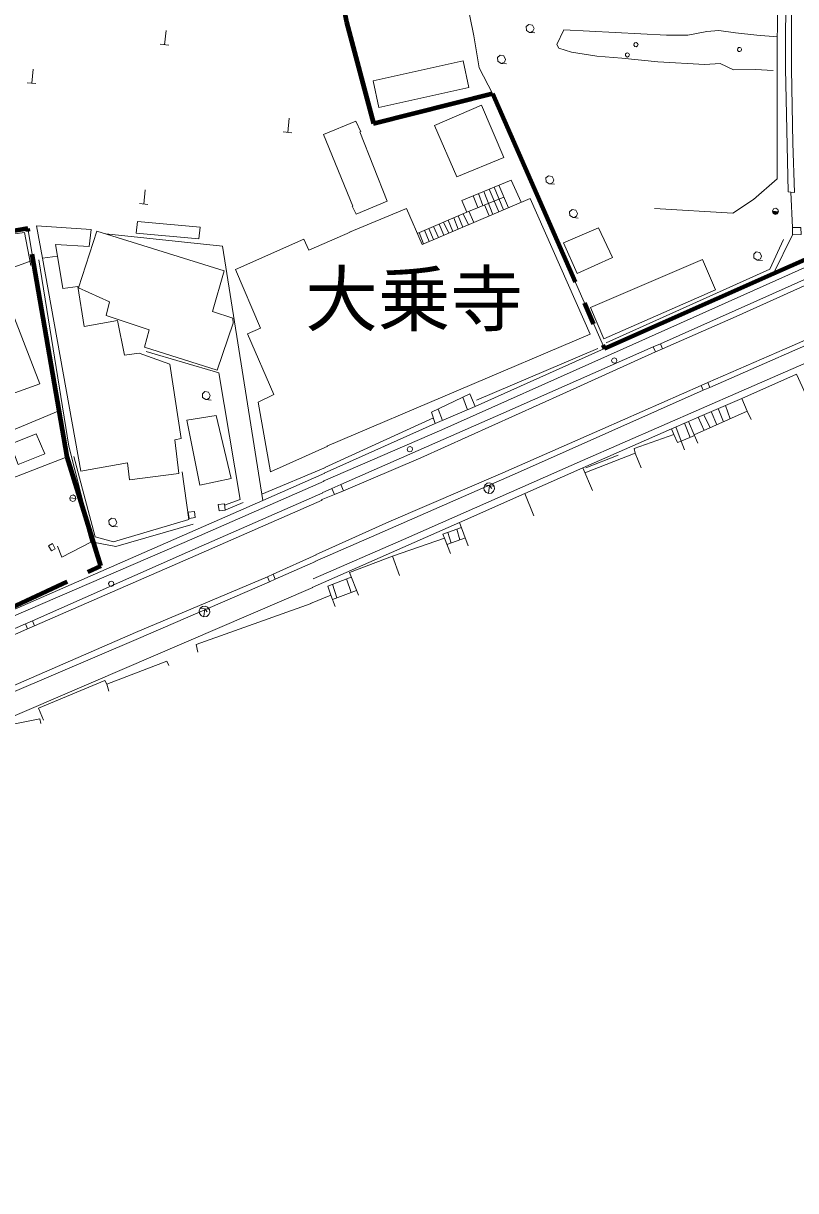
# Model space of a CAD drawing. Units: millimetres, scale not verified. Extents: x -594000 to 594000, y -420000 to 420000.
# Drawn here: x -105964 to -38382, y -270022 to -167894 of the extents above; entities that cross this region are included whole.
import ezdxf
from ezdxf.enums import TextEntityAlignment as Align

# ---------------------------------------------------------------- set-up
doc = ezdxf.new("R2010")
doc.units = ezdxf.units.MM
doc.header["$LTSCALE"] = 2000
doc.linetypes.add('CHAIN2', pattern=[12, 9, -1, 1, -1])
for name, color, linetype, lineweight in [('0-0_0', 4, 'Continuous', 18), ('0-1_1', 4, 'Continuous', 18), ('0-2_2', 4, 'Continuous', 18), ('0-6_6', 2, 'Continuous', 40), ('0-B_11', 4, 'Continuous', 18), ('1-0_0', 4, 'Continuous', 18), ('1-3_3', 6, 'Continuous', 50), ('1-4_4', 4, 'Continuous', 18), ('1-5_5', 4, 'Continuous', 18), ('1-6_6', 4, 'Continuous', 18), ('1-7_7', 4, 'Continuous', 18), ('1-D_13', 4, 'Continuous', 18)]:
    doc.layers.add(name, color=color, linetype=linetype, lineweight=lineweight)
doc.styles.add('ＭＳ 明朝', font='')
doc.styles.get('ＭＳ 明朝').set_extended_font_data('MS Mincho')

msp = doc.modelspace()

# ---------------------------------------------------------------- linework, layer by layer
at = {"layer": '0-0_0'}
for p, q in [((-61968, -168178), (-61743, -167990)), ((-61947, -168510), (-61968, -168178)), ((-61668, -168697), (-61947, -168510)), ((-61743, -167990), (-61419, -168047)), ((-61419, -168047), (-61270, -168345)), ((-61270, -168345), (-61373, -168579)), ((-93476, -168533), (-93605, -169766)), ((-61522, -168657), (-61668, -168697)), ((-61209, -168737), (-61668, -168697)), ((-61373, -168579), (-61522, -168657)), ((-93994, -169725), (-93246, -169804)), ((-53271, -170576), (-53192, -170497)), ((-53192, -170497), (-53088, -170477)), ((-53088, -170477), (-52990, -170527)), ((-52990, -170527), (-52924, -170643)), ((-52528, -169802), (-52522, -169669)), ((-52446, -169920), (-52528, -169802)), ((-52522, -169669), (-52443, -169591)), ((-52338, -169940), (-52446, -169920)), ((-52443, -169591), (-52339, -169571)), ((-52339, -169571), (-52241, -169620)), ((-52222, -169873), (-52338, -169940)), ((-52241, -169620), (-52175, -169737)), ((-52175, -169737), (-52222, -169873)), ((-43462, -170228), (-43456, -170095)), ((-43380, -170346), (-43462, -170228)), ((-43456, -170095), (-43377, -170017)), ((-43272, -170366), (-43380, -170346)), ((-43377, -170017), (-43272, -169997)), ((-43272, -169997), (-43175, -170046)), ((-43156, -170299), (-43272, -170366)), ((-43175, -170046), (-43109, -170163)), ((-43109, -170163), (-43156, -170299)), ((-64458, -170878), (-64233, -170689)), ((-64437, -171210), (-64458, -170878)), ((-64158, -171396), (-64437, -171210)), ((-64233, -170689), (-63909, -170747)), ((-64012, -171356), (-64158, -171396)), ((-63699, -171436), (-64158, -171396)), ((-63863, -171278), (-64012, -171356)), ((-63909, -170747), (-63760, -171045)), ((-63760, -171045), (-63863, -171278)), ((-53277, -170709), (-53271, -170576)), ((-53195, -170827), (-53277, -170709)), ((-53087, -170846), (-53195, -170827)), ((-52971, -170780), (-53087, -170846)), ((-52924, -170643), (-52971, -170780)), ((-105099, -171897), (-105228, -173131)), ((-105617, -173090), (-104869, -173168)), ((-82705, -176197), (-82834, -177430)), ((-83223, -177389), (-82475, -177468)), ((-60239, -181420), (-60015, -181231)), ((-60219, -181752), (-60239, -181420)), ((-59940, -181938), (-60219, -181752)), ((-60015, -181231), (-59691, -181288)), ((-59691, -181288), (-59542, -181586)), ((-59542, -181586), (-59645, -181820)), ((-95294, -182474), (-95423, -183707)), ((-59794, -181898), (-59940, -181938)), ((-59481, -181978), (-59940, -181938)), ((-59645, -181820), (-59794, -181898)), ((-95812, -183667), (-95064, -183745)), ((-58159, -184376), (-57934, -184188)), ((-58139, -184708), (-58159, -184376)), ((-57860, -184894), (-58139, -184708)), ((-57934, -184188), (-57610, -184245)), ((-57565, -184777), (-57714, -184854)), ((-57610, -184245), (-57462, -184543)), ((-57462, -184543), (-57565, -184777)), ((-40414, -184330), (-39878, -184381)), ((-40350, -184525), (-40414, -184330)), ((-40396, -184379), (-39906, -184431)), ((-40381, -184418), (-39923, -184461)), ((-40362, -184462), (-39946, -184502)), ((-40357, -184501), (-39974, -184536)), ((-40171, -184619), (-40350, -184525)), ((-40318, -184538), (-40015, -184570)), ((-40265, -184567), (-40088, -184590)), ((-39981, -184563), (-40171, -184619)), ((-39878, -184381), (-39981, -184563)), ((-57714, -184854), (-57860, -184894)), ((-57400, -184935), (-57860, -184894)), ((-42055, -188088), (-41830, -187899)), ((-41830, -187899), (-41506, -187957)), ((-42034, -188420), (-42055, -188088)), ((-41755, -188606), (-42034, -188420)), ((-41609, -188566), (-41755, -188606)), ((-41296, -188646), (-41755, -188606)), ((-41460, -188488), (-41609, -188566)), ((-41506, -187957), (-41358, -188255)), ((-41358, -188255), (-41460, -188488)), ((-54490, -197379), (-54407, -197215)), ((-54434, -197550), (-54490, -197379)), ((-54278, -197637), (-54434, -197550)), ((-54407, -197215), (-54224, -197164)), ((-54108, -197588), (-54278, -197637)), ((-54224, -197164), (-54068, -197250)), ((-54021, -197432), (-54108, -197588)), ((-54068, -197250), (-54021, -197432)), ((-90299, -200297), (-90074, -200108)), ((-90074, -200108), (-89751, -200166)), ((-89751, -200166), (-89602, -200464)), ((-90279, -200629), (-90299, -200297)), ((-90000, -200815), (-90279, -200629)), ((-89854, -200775), (-90000, -200815)), ((-89541, -200855), (-90000, -200815)), ((-89705, -200697), (-89854, -200775)), ((-89602, -200464), (-89705, -200697)), ((-72369, -205140), (-72286, -204975)), ((-72313, -205310), (-72369, -205140)), ((-72286, -204975), (-72103, -204924)), ((-72103, -204924), (-71948, -205011)), ((-71900, -205193), (-71987, -205349)), ((-71948, -205011), (-71900, -205193)), ((-72157, -205397), (-72313, -205310)), ((-71987, -205349), (-72157, -205397)), ((-65668, -208522), (-65589, -208295)), ((-65511, -208303), (-64851, -208372)), ((-65177, -208338), (-65246, -208990)), ((-65144, -208097), (-64926, -208191)), ((-64926, -208191), (-64767, -208396)), ((-65636, -208737), (-65668, -208522)), ((-65469, -208951), (-65636, -208737)), ((-65243, -209038), (-65469, -208951)), ((-65003, -209000), (-65243, -209038)), ((-65179, -208353), (-64961, -208596)), ((-64813, -208832), (-65003, -209000)), ((-64735, -208620), (-64813, -208832)), ((-64767, -208396), (-64735, -208620)), ((-101882, -209416), (-101385, -209468)), ((-98487, -211389), (-98262, -211200)), ((-98466, -211721), (-98487, -211389)), ((-98262, -211200), (-97938, -211257)), ((-97938, -211257), (-97789, -211556)), ((-98187, -211907), (-98466, -211721)), ((-98041, -211867), (-98187, -211907)), ((-97728, -211947), (-98187, -211907)), ((-97892, -211789), (-98041, -211867)), ((-97789, -211556), (-97892, -211789)), ((-98502, -216908), (-98418, -216743)), ((-98445, -217078), (-98502, -216908)), ((-98289, -217165), (-98445, -217078)), ((-98418, -216743), (-98236, -216692)), ((-98119, -217117), (-98289, -217165)), ((-98236, -216692), (-98080, -216779)), ((-98033, -216961), (-98119, -217117)), ((-98080, -216779), (-98033, -216961)), ((-90583, -219298), (-90504, -219071)), ((-90550, -219514), (-90583, -219298)), ((-90384, -219727), (-90550, -219514)), ((-90426, -219079), (-89766, -219149)), ((-90092, -219115), (-90161, -219767)), ((-90094, -219130), (-89876, -219373)), ((-90059, -218874), (-89841, -218968)), ((-89841, -218968), (-89682, -219173)), ((-89650, -219396), (-89728, -219608)), ((-89682, -219173), (-89650, -219396)), ((-90158, -219815), (-90384, -219727)), ((-89918, -219776), (-90158, -219815)), ((-89728, -219608), (-89918, -219776))]:
    msp.add_line(p, q, dxfattribs=at)
at = {"layer": '0-0_0', "color": 1, "linetype": 'CHAIN2', "lineweight": 80}
for points in [[(-234421, -255371), (-209689, -265138), (-189536, -255827), (-118453, -224327), (-99184, -215348), (-102119, -205820), (-105585, -185856), (-110310, -186661), (-136252, -133363), (-131041, -129601), (-133867, -120018), (-117935, -108008), (-93939, -106778), (-85065, -130820), (-77694, -167799), (-75328, -176656)], [(-55107, -196351), (-40330, -189772), (-24298, -182733), (-3025, -173095), (15542, -166244), (66736, -164091), (66131, -139928)], [(-75328, -176656), (-64898, -174031), (-55107, -196351)]]:
    msp.add_lwpolyline(points, dxfattribs=at)
at = {"layer": '0-0_0'}
for points in [[(-40414, -184330), (-40318, -184137), (-40119, -184073)], [(-40119, -184073), (-39944, -184167), (-39878, -184381)], [(-65589, -208295), (-65382, -208127), (-65144, -208097)], [(-90504, -219071), (-90297, -218904), (-90059, -218874)]]:
    msp.add_lwpolyline(points, dxfattribs=at)
for points in [[(-101882, -209416), (-101811, -209224), (-101602, -209147), (-101415, -209265), (-101385, -209468), (-101456, -209661), (-101664, -209738), (-101852, -209619)], [(-88367, -209931), (-88293, -210472), (-88834, -210545), (-88908, -210004)], [(-90989, -210593), (-90915, -211134), (-91456, -211208), (-91530, -210667)]]:
    msp.add_lwpolyline(points, close=True, dxfattribs=at)
at = {"layer": '0-1_1'}
for p, q in [((-66421, -201418), (-55107, -196351)), ((-43096, -200709), (-44533, -201320)), ((-46961, -202375), (-47768, -202741)), ((-49244, -203372), (-57008, -206788)), ((-67787, -211575), (-80697, -217260))]:
    msp.add_line(p, q, dxfattribs=at)
for points in [[(-39281, -171840), (-39194, -147809), (-39096, -121661), (-39099, -102388), (-39037, -85106), (-39053, -71875), (-38958, -52159), (-39009, -45055), (-52578, -34476), (-61489, -34508)], [(-39281, -171840), (-39034, -182627), (-38813, -182676), (-38657, -185746)], [(-79826, -208972), (-78968, -208600), (-78188, -208245), (-63929, -201978), (-50855, -196197), (-50222, -195926), (-38780, -190823), (-24583, -184435), (-23791, -184094), (-13510, -179380), (-4597, -175485)], [(-40330, -189772), (-24298, -182733), (-23344, -182283), (-19461, -180568), (-18558, -180126), (-7705, -175159)], [(-17970, -189653), (-18204, -189150), (-18657, -188686), (-19169, -188417), (-19665, -188351), (-20113, -188427), (-20770, -188683), (-21449, -189036), (-45883, -199741), (-46475, -199978), (-62461, -207101), (-75028, -212610), (-80458, -214986)], [(-250509, -247610), (-250249, -248128), (-246394, -252986), (-240010, -261016), (-239530, -261583), (-219438, -269201), (-217150, -270022), (-187879, -256908), (-187325, -256666), (-172893, -250176), (-159975, -244466), (-159395, -244214), (-144513, -237520), (-132916, -232399), (-132351, -232171), (-118006, -225797), (-105780, -220429), (-105162, -220181), (-91596, -214164), (-79760, -208976)], [(-242989, -245006), (-234630, -255484), (-209883, -264841), (-190958, -256430), (-189536, -255827), (-176494, -250005), (-152458, -239287), (-128733, -228775), (-108673, -219983), (-85004, -209642)], [(-80392, -214990), (-83928, -216515), (-84418, -216752), (-95897, -221709), (-110794, -228073), (-111348, -228316), (-112881, -229019), (-113391, -229316), (-113688, -229749), (-113813, -230214), (-113924, -230541), (-113933, -230980), (-113826, -231507)], [(-80631, -217263), (-113826, -231507), (-113642, -232050)]]:
    msp.add_lwpolyline(points, dxfattribs=at)
at = {"layer": '0-2_2'}
for p, q in [((-79891, -209593), (-78748, -209127)), ((-80329, -214393), (-84107, -216081))]:
    msp.add_line(p, q, dxfattribs=at)
for points in [[(-38747, -171896), (-38768, -154099), (-38719, -133386), (-38708, -112795), (-38621, -93142), (-38597, -75629), (-38525, -57193), (-38448, -44863), (-51762, -34488), (-52578, -34476)], [(-38813, -182676), (-38488, -182686), (-38636, -178372), (-38747, -171896)], [(-79717, -207941), (-69357, -203449), (-54838, -196983), (-40973, -190761), (-24151, -183239)], [(-50030, -196362), (-43601, -193541), (-31414, -188067), (-24403, -184857)], [(-21676, -188585), (-28446, -191644), (-39372, -196401), (-46076, -199317)], [(-18204, -189150), (-27170, -193102), (-43140, -200064), (-57038, -206145), (-72687, -213053), (-80616, -216489)], [(-50855, -196197), (-50652, -196646), (-50030, -196362), (-50222, -195926)], [(-77946, -208800), (-71194, -205901), (-58769, -200314), (-50652, -196646)], [(-46656, -199569), (-55255, -203385), (-64007, -207222), (-73991, -211516), (-80395, -214389)], [(-46475, -199978), (-46656, -199569), (-46076, -199317), (-45883, -199741)], [(-189319, -256360), (-177041, -250877), (-163349, -244748), (-141814, -235320), (-126123, -228349), (-106838, -219751), (-91025, -212931), (-79651, -207945)], [(-78968, -208600), (-78748, -209127), (-77946, -208800), (-78188, -208245)], [(-104993, -220601), (-91334, -214645), (-79825, -209597)], [(-84611, -216316), (-96142, -221180), (-110974, -227640)], [(-84418, -216752), (-84611, -216316), (-84107, -216081), (-83928, -216515)], [(-105162, -220181), (-104993, -220601), (-105599, -220863), (-105780, -220429)], [(-132122, -232735), (-117795, -226297), (-105599, -220863)]]:
    msp.add_lwpolyline(points, dxfattribs=at)
at = {"layer": '0-B_11'}
for p, q in [((-71192, -146353), (-66539, -168975)), ((-39914, -150671), (-39998, -171764)), ((-76082, -173986), (-77694, -167799)), ((-66539, -168975), (-66083, -171784)), ((-66083, -171784), (-64898, -174031)), ((-75328, -176656), (-76148, -173982)), ((-64898, -174031), (-75328, -176656)), ((-55107, -196351), (-64898, -174031)), ((-98745, -186318), (-88550, -187375)), ((-85004, -209642), (-88550, -187375)), ((-79646, -207258), (-69914, -202911)), ((-70062, -202417), (-79593, -206760)), ((-56743, -206780), (-53921, -205679)), ((-85093, -209087), (-79527, -206764)), ((-79580, -207262), (-85004, -209642)), ((-86714, -209821), (-88252, -210448))]:
    msp.add_line(p, q, dxfattribs=at)
for points in [[(-122000, -163143), (-110566, -186823), (-105870, -186199), (-105311, -189085)], [(-39998, -171764), (-39994, -181504), (-42080, -183295), (-43889, -184488), (-50735, -184084)], [(-38652, -186400), (-40330, -189772), (-55107, -196351)], [(-54953, -195839), (-40655, -189399), (-39442, -186813)], [(-104606, -188573), (-101971, -204893), (-99851, -213298)], [(-104981, -189058), (-102349, -204904), (-100046, -213292), (-102600, -214603), (-102975, -213647)], [(-95213, -196594), (-88851, -198465), (-86980, -209544), (-88355, -210063)], [(-102119, -205820), (-107097, -207757), (-108455, -204120), (-102912, -201828)], [(-92064, -207130), (-91468, -211314), (-98062, -213262), (-99687, -212825), (-101550, -205780)], [(-91107, -211704), (-97879, -213659), (-99851, -213298)]]:
    msp.add_lwpolyline(points, dxfattribs=at)
at = {"layer": '1-0_0'}
for p, q in [((-65860, -175055), (-69995, -176827)), ((-63919, -179623), (-65860, -175055)), ((-62078, -209040), (-61285, -210991))]:
    msp.add_line(p, q, dxfattribs=at)
for points in [[(-76440, -177391), (-76860, -176465), (-79712, -177631), (-77124, -183902)], [(-76506, -177387), (-74118, -183464), (-76852, -184580), (-77190, -183898)], [(-69995, -176827), (-68021, -181323), (-63919, -179623)], [(-42613, -201818), (-43096, -200709), (-38316, -198602), (-37488, -200372)], [(-46942, -204628), (-47264, -203901), (-42613, -201818), (-42266, -202559)], [(-52429, -205489), (-52513, -205103), (-49034, -203872), (-48707, -204561), (-48407, -204456), (-48110, -205204)], [(-56824, -207215), (-52429, -205489), (-51895, -206776)], [(-67025, -213593), (-67787, -211575), (-62078, -209040), (-57008, -206788), (-56162, -208753)], [(-73651, -214519), (-69117, -212938), (-68584, -214290)], [(-76640, -217936), (-77437, -215930), (-73651, -214519), (-73041, -216203)], [(-80842, -218639), (-79062, -217927), (-78678, -218912)], [(-80776, -218643), (-90851, -222246), (-90682, -222905)], [(-93219, -224067), (-93395, -223709), (-98663, -225710), (-98476, -226321)], [(-104202, -228851), (-104631, -227801), (-98829, -225391), (-98663, -225710)], [(-104433, -229159), (-104527, -228747), (-108883, -229628), (-108648, -231074)]]:
    msp.add_lwpolyline(points, dxfattribs=at)
for points in [[(-88392, -189540), (-99537, -186083), (-101132, -191038), (-98433, -192256), (-98711, -193444), (-94961, -194698), (-95351, -196228), (-88991, -198249), (-87610, -194138), (-87638, -193695), (-89416, -193113)], [(-102988, -188255), (-104302, -188429), (-100941, -207079), (-96853, -206357), (-96673, -207846), (-92363, -207273), (-92703, -204335), (-92163, -204229), (-93137, -197706), (-95834, -196754), (-97098, -196933), (-97714, -193878), (-100651, -194419), (-101205, -190904), (-102520, -191091)], [(-107536, -191642), (-112055, -193348), (-109150, -201094), (-104535, -199435)], [(-106430, -206504), (-107091, -204699), (-104833, -203797), (-104092, -205572)]]:
    msp.add_lwpolyline(points, close=True, dxfattribs=at)
at = {"layer": '1-3_3', "color": 4, "lineweight": 18}
for points in [[(-77429, -186172), (-72439, -184107), (-71063, -187229), (-61607, -183220), (-56372, -195094), (-79397, -204897)], [(-77363, -186176), (-80996, -187738), (-81421, -186775), (-87388, -189434), (-85221, -194563), (-86354, -195047), (-84042, -200355), (-85409, -201026), (-84342, -207145), (-79331, -204901)]]:
    msp.add_lwpolyline(points, dxfattribs=at)
at = {"layer": '1-4_4'}
for points in [[(-75363, -172924), (-74869, -175252), (-66991, -173515), (-67486, -171187)], [(-95975, -185244), (-96083, -186249), (-90616, -186744), (-90483, -185729)], [(-58706, -187105), (-57490, -189783), (-54400, -188373), (-55639, -185780)], [(-56330, -192768), (-55157, -195504), (-45394, -191201), (-46527, -188570)], [(-91664, -202624), (-90531, -208311), (-87766, -207726), (-89088, -202209)]]:
    msp.add_lwpolyline(points, close=True, dxfattribs=at)
msp.add_lwpolyline([(-104302, -188429), (-104803, -185621), (-100033, -185929), (-100207, -187407), (-103156, -187244), (-102988, -188255)], dxfattribs=at)
at = {"layer": '1-5_5'}
for p, q in [((-66143, -182795), (-65749, -183838)), ((-65680, -182602), (-64878, -184607)), ((-65189, -182398), (-64366, -184390)), ((-64756, -182217), (-63950, -184214)), ((-64352, -182049), (-63507, -184025)), ((-63908, -183088), (-67153, -184410)), ((-66597, -182985), (-66194, -184019)), ((-65598, -183777), (-65198, -184742)), ((-67904, -184733), (-67506, -185722)), ((-67472, -184548), (-67010, -185511)), ((-66972, -184337), (-66557, -185319)), ((-70477, -185839), (-70074, -186809)), ((-70083, -185669), (-69635, -186624)), ((-69589, -185456), (-69161, -186423)), ((-69185, -185284), (-68738, -186244)), ((-68789, -185113), (-68385, -186094)), ((-68306, -184905), (-67909, -185891)), ((-71327, -186204), (-70957, -187184)), ((-70849, -185998), (-70464, -186975)), ((-45874, -203278), (-46404, -202133)), ((-45287, -203015), (-45778, -201861)), ((-44709, -202756), (-45154, -201590)), ((-46396, -203512), (-46912, -202353))]:
    msp.add_line(p, q, dxfattribs=at)
for points in [[(-71489, -186273), (-67153, -184410), (-67583, -183396), (-63277, -181601), (-62388, -183552)], [(-46961, -202375), (-44533, -201320), (-44105, -202486)]]:
    msp.add_lwpolyline(points, dxfattribs=at)
at = {"layer": '1-6_6'}
for p, q in [((-67492, -200600), (-67085, -201702)), ((-69671, -201650), (-69274, -202637)), ((-48859, -203208), (-48407, -204456)), ((-48107, -202886), (-47625, -204118)), ((-47243, -203952), (-48407, -204456)), ((-68030, -212156), (-67770, -213079)), ((-67287, -212897), (-68895, -213501)), ((-68819, -212439), (-68518, -213359)), ((-77682, -216508), (-77274, -217686)), ((-76808, -217514), (-78919, -218293)), ((-78898, -216974), (-78527, -218148))]:
    msp.add_line(p, q, dxfattribs=at)
for points in [[(-38652, -186400), (-38657, -185746), (-37915, -185752), (-37908, -186381)], [(-69914, -202911), (-70234, -201921), (-66892, -200311), (-66421, -201418)], [(-103754, -213597), (-103412, -213411), (-103168, -213860), (-103510, -214046)]]:
    msp.add_lwpolyline(points, close=True, dxfattribs=at)
for points in [[(-49034, -203872), (-49244, -203372), (-47768, -202741), (-47264, -203901)], [(-69117, -212938), (-69255, -212596), (-67622, -212008)], [(-79062, -217927), (-79315, -217133), (-77270, -216350)]]:
    msp.add_lwpolyline(points, dxfattribs=at)
at = {"layer": '1-7_7'}
for points in [[(-59293, -169737), (-58654, -168468), (-49681, -168934), (-47820, -168934), (-46151, -168599), (-45098, -168512), (-43650, -168718), (-41774, -168920), (-39988, -169063)], [(-59293, -169737), (-59103, -170066), (-57995, -170409), (-55771, -170780), (-53588, -170946), (-50455, -171275), (-46318, -171507), (-44990, -171421), (-43814, -171959), (-41902, -171946), (-40339, -172033)]]:
    msp.add_lwpolyline(points, dxfattribs=at)
at = {"layer": '1-D_13'}
for p, q in [((-55107, -196351), (-40330, -189772)), ((-66314, -200867), (-55684, -196340))]:
    msp.add_line(p, q, dxfattribs=at)
msp.add_lwpolyline([(-119748, -193926), (-105114, -188619), (-105585, -185856), (-110310, -186661), (-121739, -163170)], dxfattribs=at)

# ---------------------------------------------------------------- texts
at = {"layer": '0-6_6', "style": 'ＭＳ 明朝'}
msp.add_text('大乗寺', height=4655, dxfattribs=at).set_placement((-81289, -195726), align=Align.BOTTOM_LEFT)

doc.saveas('drawing.dxf')
